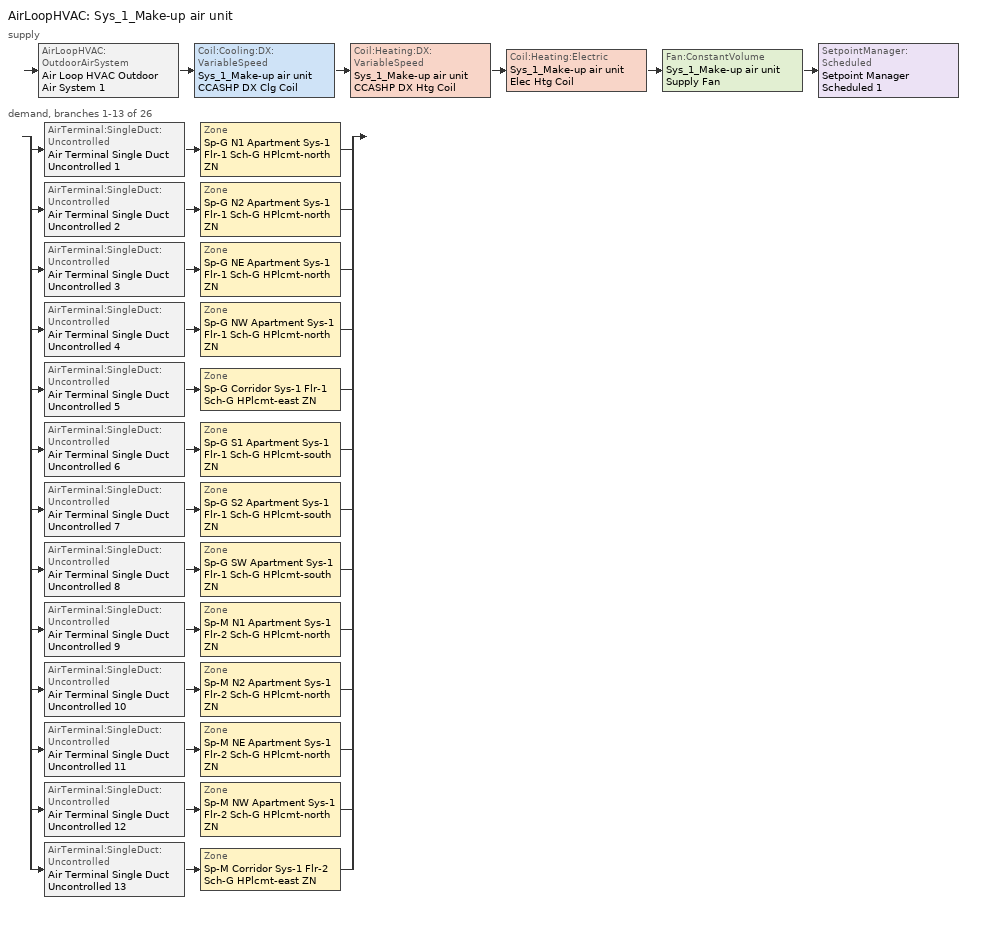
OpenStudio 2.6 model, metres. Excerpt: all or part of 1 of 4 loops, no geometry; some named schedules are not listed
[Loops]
AirLoopHVAC 'Sys_1_Make-up air unit'
 supply: AirLoopHVAC:OutdoorAirSystem 'Air Loop HVAC Outdoor Air System 1' > Coil:Cooling:DX:VariableSpeed 'Sys_1_Make-up air unit CCASHP DX Clg Coil' > Coil:Heating:DX:VariableSpeed 'Sys_1_Make-up air unit CCASHP DX Htg Coil' > Coil:Heating:Electric 'Sys_1_Make-up air unit Elec Htg Coil' > Fan:ConstantVolume 'Sys_1_Make-up air unit Supply Fan' > SetpointManager:Scheduled 'Setpoint Manager Scheduled 1'
 demand, branches 1-13 of 26: split
  | AirTerminal:SingleDuct:Uncontrolled 'Air Terminal Single Duct Uncontrolled 1' > Zone 'Sp-G N1 Apartment Sys-1 Flr-1 Sch-G HPlcmt-north ZN'
  | AirTerminal:SingleDuct:Uncontrolled 'Air Terminal Single Duct Uncontrolled 2' > Zone 'Sp-G N2 Apartment Sys-1 Flr-1 Sch-G HPlcmt-north ZN'
  | AirTerminal:SingleDuct:Uncontrolled 'Air Terminal Single Duct Uncontrolled 3' > Zone 'Sp-G NE Apartment Sys-1 Flr-1 Sch-G HPlcmt-north ZN'
  | AirTerminal:SingleDuct:Uncontrolled 'Air Terminal Single Duct Uncontrolled 4' > Zone 'Sp-G NW Apartment Sys-1 Flr-1 Sch-G HPlcmt-north ZN'
  | AirTerminal:SingleDuct:Uncontrolled 'Air Terminal Single Duct Uncontrolled 5' > Zone 'Sp-G Corridor Sys-1 Flr-1 Sch-G HPlcmt-east ZN'
  | AirTerminal:SingleDuct:Uncontrolled 'Air Terminal Single Duct Uncontrolled 6' > Zone 'Sp-G S1 Apartment Sys-1 Flr-1 Sch-G HPlcmt-south ZN'
  | AirTerminal:SingleDuct:Uncontrolled 'Air Terminal Single Duct Uncontrolled 7' > Zone 'Sp-G S2 Apartment Sys-1 Flr-1 Sch-G HPlcmt-south ZN'
  | AirTerminal:SingleDuct:Uncontrolled 'Air Terminal Single Duct Uncontrolled 8' > Zone 'Sp-G SW Apartment Sys-1 Flr-1 Sch-G HPlcmt-south ZN'
  | AirTerminal:SingleDuct:Uncontrolled 'Air Terminal Single Duct Uncontrolled 9' > Zone 'Sp-M N1 Apartment Sys-1 Flr-2 Sch-G HPlcmt-north ZN'
  | AirTerminal:SingleDuct:Uncontrolled 'Air Terminal Single Duct Uncontrolled 10' > Zone 'Sp-M N2 Apartment Sys-1 Flr-2 Sch-G HPlcmt-north ZN'
  | AirTerminal:SingleDuct:Uncontrolled 'Air Terminal Single Duct Uncontrolled 11' > Zone 'Sp-M NE Apartment Sys-1 Flr-2 Sch-G HPlcmt-north ZN'
  | AirTerminal:SingleDuct:Uncontrolled 'Air Terminal Single Duct Uncontrolled 12' > Zone 'Sp-M NW Apartment Sys-1 Flr-2 Sch-G HPlcmt-north ZN'
  | AirTerminal:SingleDuct:Uncontrolled 'Air Terminal Single Duct Uncontrolled 13' > Zone 'Sp-M Corridor Sys-1 Flr-2 Sch-G HPlcmt-east ZN'
[Sizing:Zone] Zone Cooling Design Supply Air Temperature Input Method=SupplyAirTemperature; Zone Cooling Design Supply Air Temperature {C}=13; Zone Cooling Design Supply Air Temperature Difference {deltaC}=11.11; Zone Heating Design Supply Air Temperature Input Method=SupplyAirTemperature; Zone Heating Design Supply Air Temperature {C}=43; Zone Heating Design Supply Air Temperature Difference {deltaC}=11.11; Zone Cooling Design Supply Air Humidity Ratio {kg-H2O/kg-air}=0.0085; Zone Heating Design Supply Air Humidity Ratio {kg-H2O/kg-air}=0.008; Zone Heating Sizing Factor=1.3; Zone Cooling Sizing Factor=1.1; Cooling Design Air Flow Method=DesignDay; Heating Design Air Flow Method=DesignDay; Account for Dedicated Outdoor Air System=No; Dedicated Outdoor Air System Control Strategy=NeutralSupplyAir; Dedicated Outdoor Air Low Setpoint Temperature for Design {C}=autosize; Dedicated Outdoor Air High Setpoint Temperature for Design {C}=autosize
Sp-G N1 Apartment Sys-1 Flr-1 Sch-G HPlcmt-north ZN; Sp-G N2 Apartment Sys-1 Flr-1 Sch-G HPlcmt-north ZN; Sp-G NE Apartment Sys-1 Flr-1 Sch-G HPlcmt-north ZN; Sp-G NW Apartment Sys-1 Flr-1 Sch-G HPlcmt-north ZN; Sp-G Corridor Sys-1 Flr-1 Sch-G HPlcmt-east ZN; Sp-G S1 Apartment Sys-1 Flr-1 Sch-G HPlcmt-south ZN; Sp-G S2 Apartment Sys-1 Flr-1 Sch-G HPlcmt-south ZN; Sp-G SW Apartment Sys-1 Flr-1 Sch-G HPlcmt-south ZN; Sp-M N1 Apartment Sys-1 Flr-2 Sch-G HPlcmt-north ZN; Sp-M N2 Apartment Sys-1 Flr-2 Sch-G HPlcmt-north ZN; Sp-M NE Apartment Sys-1 Flr-2 Sch-G HPlcmt-north ZN; Sp-M NW Apartment Sys-1 Flr-2 Sch-G HPlcmt-north ZN; Sp-M Corridor Sys-1 Flr-2 Sch-G HPlcmt-east ZN
[Zone equipment]
Sp-G N1 Apartment Sys-1 Flr-1 Sch-G HPlcmt-north ZN: Sp-G N1 Apartment Sys-1 Flr-1 Sch-G HPlcmt-north ZN PTAC, Air Terminal Single Duct Uncontrolled 1, Sp-G N1 Apartment Sys-1 Flr-1 Sch-G HPlcmt-north ZN Elec Baseboard
Sp-G N2 Apartment Sys-1 Flr-1 Sch-G HPlcmt-north ZN: Sp-G N2 Apartment Sys-1 Flr-1 Sch-G HPlcmt-north ZN PTAC, Air Terminal Single Duct Uncontrolled 2, Sp-G N2 Apartment Sys-1 Flr-1 Sch-G HPlcmt-north ZN Elec Baseboard
Sp-G NE Apartment Sys-1 Flr-1 Sch-G HPlcmt-north ZN: Sp-G NE Apartment Sys-1 Flr-1 Sch-G HPlcmt-north ZN PTAC, Air Terminal Single Duct Uncontrolled 3, Sp-G NE Apartment Sys-1 Flr-1 Sch-G HPlcmt-north ZN Elec Baseboard
Sp-G NW Apartment Sys-1 Flr-1 Sch-G HPlcmt-north ZN: Sp-G NW Apartment Sys-1 Flr-1 Sch-G HPlcmt-north ZN PTAC, Air Terminal Single Duct Uncontrolled 4, Sp-G NW Apartment Sys-1 Flr-1 Sch-G HPlcmt-north ZN Elec Baseboard
Sp-G Corridor Sys-1 Flr-1 Sch-G HPlcmt-east ZN: Sp-G Corridor Sys-1 Flr-1 Sch-G HPlcmt-east ZN PTAC, Air Terminal Single Duct Uncontrolled 5, Sp-G Corridor Sys-1 Flr-1 Sch-G HPlcmt-east ZN Elec Baseboard
Sp-G S1 Apartment Sys-1 Flr-1 Sch-G HPlcmt-south ZN: Sp-G S1 Apartment Sys-1 Flr-1 Sch-G HPlcmt-south ZN PTAC, Air Terminal Single Duct Uncontrolled 6, Sp-G S1 Apartment Sys-1 Flr-1 Sch-G HPlcmt-south ZN Elec Baseboard
Sp-G S2 Apartment Sys-1 Flr-1 Sch-G HPlcmt-south ZN: Sp-G S2 Apartment Sys-1 Flr-1 Sch-G HPlcmt-south ZN PTAC, Air Terminal Single Duct Uncontrolled 7, Sp-G S2 Apartment Sys-1 Flr-1 Sch-G HPlcmt-south ZN Elec Baseboard
Sp-G SW Apartment Sys-1 Flr-1 Sch-G HPlcmt-south ZN: Sp-G SW Apartment Sys-1 Flr-1 Sch-G HPlcmt-south ZN PTAC, Air Terminal Single Duct Uncontrolled 8, Sp-G SW Apartment Sys-1 Flr-1 Sch-G HPlcmt-south ZN Elec Baseboard
Sp-M N1 Apartment Sys-1 Flr-2 Sch-G HPlcmt-north ZN: Sp-M N1 Apartment Sys-1 Flr-2 Sch-G HPlcmt-north ZN PTAC, Air Terminal Single Duct Uncontrolled 9, Sp-M N1 Apartment Sys-1 Flr-2 Sch-G HPlcmt-north ZN Elec Baseboard
Sp-M N2 Apartment Sys-1 Flr-2 Sch-G HPlcmt-north ZN: Sp-M N2 Apartment Sys-1 Flr-2 Sch-G HPlcmt-north ZN PTAC, Air Terminal Single Duct Uncontrolled 10, Sp-M N2 Apartment Sys-1 Flr-2 Sch-G HPlcmt-north ZN Elec Baseboard
Sp-M NE Apartment Sys-1 Flr-2 Sch-G HPlcmt-north ZN: Sp-M NE Apartment Sys-1 Flr-2 Sch-G HPlcmt-north ZN PTAC, Air Terminal Single Duct Uncontrolled 11, Sp-M NE Apartment Sys-1 Flr-2 Sch-G HPlcmt-north ZN Elec Baseboard
Sp-M NW Apartment Sys-1 Flr-2 Sch-G HPlcmt-north ZN: Sp-M NW Apartment Sys-1 Flr-2 Sch-G HPlcmt-north ZN PTAC, Air Terminal Single Duct Uncontrolled 12, Sp-M NW Apartment Sys-1 Flr-2 Sch-G HPlcmt-north ZN Elec Baseboard
Sp-M Corridor Sys-1 Flr-2 Sch-G HPlcmt-east ZN: Sp-M Corridor Sys-1 Flr-2 Sch-G HPlcmt-east ZN PTAC, Air Terminal Single Duct Uncontrolled 13, Sp-M Corridor Sys-1 Flr-2 Sch-G HPlcmt-east ZN Elec Baseboard
[AirLoopHVAC]
Sys_1_Make-up air unit: Availability Schedule=Sys_1_Make-up air unit Occ Sch; Design Supply Air Flow Rate {m3/s}=AutoSize
[Sizing:System]
Sys_1_Make-up air unit: Type of Load to Size On=VentilationRequirement; Design Outdoor Air Flow Rate {m3/s}=Autosize; Minimum System Air Flow Ratio=1; Preheat Design Temperature {C}=7; Preheat Design Humidity Ratio {kg-H2O/kg-Air}=0.008; Precool Design Temperature {C}=13; Precool Design Humidity Ratio {kg-H2O/kg-Air}=0.008; Central Cooling Design Supply Air Temperature {C}=13; Central Heating Design Supply Air Temperature {C}=43; Sizing Option=NonCoincident; 100% Outdoor Air in Cooling=Yes; 100% Outdoor Air in Heating=Yes; Central Cooling Design Supply Air Humidity Ratio {kg-H2O/kg-Air}=0.0085; Central Heating Design Supply Air Humidity Ratio {kg-H2O/kg-Air}=0.008; Cooling Design Air Flow Method=DesignDay; Cooling Design Air Flow Rate {m3/s}=0; Heating Design Air Flow Method=DesignDay; Heating Design Air Flow Rate {m3/s}=0; System Outdoor Air Method=ZoneSum; Zone Maximum Outdoor Air Fraction=1; Cooling Supply Air Flow Rate Per Floor Area {m3/s-m2}=0.00996765; Cooling Fraction of Autosized Cooling Supply Air Flow Rate=1; Cooling Supply Air Flow Rate Per Unit Cooling Capacity {m3/s-W}=3.94755e-05; Heating Supply Air Flow Rate Per Floor Area {m3/s-m2}=0.00996765; Heating Fraction of Autosized Heating Supply Air Flow Rate=1; Heating Fraction of Autosized Cooling Supply Air Flow Rate=1; Heating Supply Air Flow Rate Per Unit Heating Capacity {m3/s-W}=3.15882e-05; Cooling Design Capacity Method=CoolingDesignCapacity; Cooling Design Capacity {W}=autosize; Cooling Design Capacity Per Floor Area {W/m2}=234.7; Fraction of Autosized Cooling Design Capacity=1; Heating Design Capacity Method=HeatingDesignCapacity; Heating Design Capacity {W}=autosize; Heating Design Capacity Per Floor Area {W/m2}=157; Fraction of Autosized Heating Design Capacity=1; Central Cooling Capacity Control Method=OnOff
[Controller:OutdoorAir]
Controller Outdoor Air 1: Minimum Outdoor Air Flow Rate {m3/s}=autosize; Maximum Outdoor Air Flow Rate {m3/s}=Autosize; Economizer Control Type=DifferentialEnthalpy; Economizer Control Action Type=ModulateFlow; Lockout Type=NoLockout; Minimum Limit Type=FixedMinimum; Minimum Outdoor Air Schedule=Sys_1_Make-up air unit Occ Sch; Controller Mechanical Ventilation=Controller Mechanical Ventilation 1; High Humidity Control=No; Heat Recovery Bypass Control Type=BypassWhenWithinEconomizerLimits
[Controller:MechanicalVentilation]
Controller Mechanical Ventilation 1: Availability Schedule=Always On Discrete; System Outdoor Air Method=ZoneSum
[AirLoopHVAC:OutdoorAirSystem]
Air Loop HVAC Outdoor Air System 1: Controller=Controller Outdoor Air 1
[SetpointManager:Scheduled]
Setpoint Manager Scheduled 1: Control Variable=Temperature; Schedule=Makeup-Air Unit Supply Air Temp
[Coil:Heating:Electric]
Name | Availability Schedule
Coil Heating Electric 1; Coil Heating Electric 2; Coil Heating Electric 3; Coil Heating Electric 4; Coil Heating Electric 5; Coil Heating Electric 6; Coil Heating Electric 7; Coil Heating Electric 8; Coil Heating Electric 9; Coil Heating Electric 10; Coil Heating Electric 11; Coil Heating Electric 12; Coil Heating Electric 13 | ON_OFF_ALWAYS_OFF
Sys_1_Make-up air unit Elec Htg Coil | Always On Discrete
[Coil:Cooling:DX:SingleSpeed] Availability Schedule=Always On Discrete; Rated Total Cooling Capacity {W}=autosize; Rated Sensible Heat Ratio=autosize; Rated Air Flow Rate {m3/s}=autosize; Rated Evaporator Fan Power Per Volume Flow Rate {W/(m3/s)}=773.3; Total Cooling Capacity Function of Temperature Curve=DXCOOL-NECB2011-REF-CAPFT; Total Cooling Capacity Function of Flow Fraction Curve=DXCOOL-NECB2011-REF-CAPFFLOW; Energy Input Ratio Function of Temperature Curve=DXCOOL-NECB2011-REF-COOLEIRFT; Energy Input Ratio Function of Flow Fraction Curve=DXCOOL-NECB2011-REF-COOLEIRFFLOW; Part Load Fraction Correlation Curve=DXCOOL-NECB2011-REF-COOLPLFFPLR; Condenser Type=AirCooled; Evaporative Condenser Effectiveness=0; Evaporative Condenser Air Flow Rate {m3/s}=Autosize; Evaporative Condenser Pump Rated Power Consumption {W}=Autosize; Crankcase Heater Capacity {W}=0; Maximum Outdoor Dry-Bulb Temperature for Crankcase Heater Operation {C}=0; Basin Heater Capacity {W/K}=0; Basin Heater Setpoint Temperature {C}=10
Name | Rated COP {W/W}
Coil Cooling DX Single Speed 2 6kBtu/hr 11.0EER | 3.72638
Coil Cooling DX Single Speed 3 6kBtu/hr 11.0EER | 3.72607
Coil Cooling DX Single Speed 4 16kBtu/hr 9.3EER | 3.15686
Coil Cooling DX Single Speed 5 16kBtu/hr 9.3EER | 3.15697
Coil Cooling DX Single Speed 6 7kBtu/hr 10.9EER | 3.69612
Coil Cooling DX Single Speed 7 10kBtu/hr 10.3EER | 3.49527
Coil Cooling DX Single Speed 8 10kBtu/hr 10.3EER | 3.48058
Coil Cooling DX Single Speed 9 17kBtu/hr 9.3EER | 3.15771
Coil Cooling DX Single Speed 10 7kBtu/hr 11.0EER | 3.72601
Coil Cooling DX Single Speed 11 7kBtu/hr 11.0EER | 3.72676
Coil Cooling DX Single Speed 12 17kBtu/hr 9.3EER | 3.15762
Coil Cooling DX Single Speed 13 18kBtu/hr 9.3EER | 3.15807
Coil Cooling DX Single Speed 14 8kBtu/hr 10.7EER | 3.62554
[Fan:ConstantVolume] Availability Schedule=Always On Discrete; Fan Efficiency=0.39975; Pressure Rise {Pa}=640; Maximum Flow Rate {m3/s}=AutoSize; Motor Efficiency=0.615
Fan Constant Volume 2; Fan Constant Volume 3; Fan Constant Volume 4; Fan Constant Volume 5; Fan Constant Volume 6; Fan Constant Volume 7; Fan Constant Volume 8; Fan Constant Volume 9; Fan Constant Volume 10; Fan Constant Volume 11; Fan Constant Volume 12; Fan Constant Volume 13; Fan Constant Volume 14; Sys_1_Make-up air unit Supply Fan
[ZoneHVAC:PackagedTerminalAirConditioner] Availability Schedule=Always On Discrete; Supply Air Flow Rate During Cooling Operation {m3/s}=Autosize; Supply Air Flow Rate During Heating Operation {m3/s}=Autosize; Supply Air Flow Rate When No Cooling or Heating is Needed {m3/s}=Autosize; Outdoor Air Flow Rate During Cooling Operation {m3/s}=1e-05; Outdoor Air Flow Rate During Heating Operation {m3/s}=1e-05; Outdoor Air Flow Rate When No Cooling or Heating is Needed {m3/s}=1e-05; Fan Placement=DrawThrough
Name | Supply Air Fan | Heating Coil | Cooling Coil
Sp-G N1 Apartment Sys-1 Flr-1 Sch-G HPlcmt-north ZN PTAC | Fan Constant Volume 2 | Coil Heating Electric 1 | Coil Cooling DX Single Speed 2 6kBtu/hr 11.0EER
Sp-G N2 Apartment Sys-1 Flr-1 Sch-G HPlcmt-north ZN PTAC | Fan Constant Volume 3 | Coil Heating Electric 2 | Coil Cooling DX Single Speed 3 6kBtu/hr 11.0EER
Sp-G NE Apartment Sys-1 Flr-1 Sch-G HPlcmt-north ZN PTAC | Fan Constant Volume 4 | Coil Heating Electric 3 | Coil Cooling DX Single Speed 4 16kBtu/hr 9.3EER
Sp-G NW Apartment Sys-1 Flr-1 Sch-G HPlcmt-north ZN PTAC | Fan Constant Volume 5 | Coil Heating Electric 4 | Coil Cooling DX Single Speed 5 16kBtu/hr 9.3EER
Sp-G Corridor Sys-1 Flr-1 Sch-G HPlcmt-east ZN PTAC | Fan Constant Volume 6 | Coil Heating Electric 5 | Coil Cooling DX Single Speed 6 7kBtu/hr 10.9EER
Sp-G S1 Apartment Sys-1 Flr-1 Sch-G HPlcmt-south ZN PTAC | Fan Constant Volume 7 | Coil Heating Electric 6 | Coil Cooling DX Single Speed 7 10kBtu/hr 10.3EER
Sp-G S2 Apartment Sys-1 Flr-1 Sch-G HPlcmt-south ZN PTAC | Fan Constant Volume 8 | Coil Heating Electric 7 | Coil Cooling DX Single Speed 8 10kBtu/hr 10.3EER
Sp-G SW Apartment Sys-1 Flr-1 Sch-G HPlcmt-south ZN PTAC | Fan Constant Volume 9 | Coil Heating Electric 8 | Coil Cooling DX Single Speed 9 17kBtu/hr 9.3EER
Sp-M N1 Apartment Sys-1 Flr-2 Sch-G HPlcmt-north ZN PTAC | Fan Constant Volume 10 | Coil Heating Electric 9 | Coil Cooling DX Single Speed 10 7kBtu/hr 11.0EER
Sp-M N2 Apartment Sys-1 Flr-2 Sch-G HPlcmt-north ZN PTAC | Fan Constant Volume 11 | Coil Heating Electric 10 | Coil Cooling DX Single Speed 11 7kBtu/hr 11.0EER
Sp-M NE Apartment Sys-1 Flr-2 Sch-G HPlcmt-north ZN PTAC | Fan Constant Volume 12 | Coil Heating Electric 11 | Coil Cooling DX Single Speed 12 17kBtu/hr 9.3EER
Sp-M NW Apartment Sys-1 Flr-2 Sch-G HPlcmt-north ZN PTAC | Fan Constant Volume 13 | Coil Heating Electric 12 | Coil Cooling DX Single Speed 13 18kBtu/hr 9.3EER
Sp-M Corridor Sys-1 Flr-2 Sch-G HPlcmt-east ZN PTAC | Fan Constant Volume 14 | Coil Heating Electric 13 | Coil Cooling DX Single Speed 14 8kBtu/hr 10.7EER
[AirTerminal:SingleDuct:Uncontrolled] Availability Schedule=Always On Discrete; Maximum Air Flow Rate {m3/s}=AutoSize
Air Terminal Single Duct Uncontrolled 1; Air Terminal Single Duct Uncontrolled 2; Air Terminal Single Duct Uncontrolled 3; Air Terminal Single Duct Uncontrolled 4; Air Terminal Single Duct Uncontrolled 5; Air Terminal Single Duct Uncontrolled 6; Air Terminal Single Duct Uncontrolled 7; Air Terminal Single Duct Uncontrolled 8; Air Terminal Single Duct Uncontrolled 9; Air Terminal Single Duct Uncontrolled 10; Air Terminal Single Duct Uncontrolled 11; Air Terminal Single Duct Uncontrolled 12; Air Terminal Single Duct Uncontrolled 13
[Coil:Cooling:DX:VariableSpeed]
Sys_1_Make-up air unit CCASHP DX Clg Coil: Nominal Speed Level=1; Gross Rated Total Cooling Capacity At Selected Nominal Speed Level {W}=43076.6; Rated Air Flow Rate At Selected Nominal Speed Level {m3/s}=autosize; Nominal Time for Condensate to Begin Leaving the Coil {s}=0; Initial Moisture Evaporation Rate Divided by Steady-State AC Latent Capacity=0; Energy Part Load Fraction Curve=Mitsubishi Hyper Heating VRF CPLFFPLR curve 1; Condenser Type=AirCooled; Evaporative Condenser Pump Rated Power Consumption {W}=0; Crankcase Heater Capacity {W}=1e-06; Maximum Outdoor Dry-Bulb Temperature for Crankcase Heater Operation {C}=10; Basin Heater Capacity {W/K}=1e-06; Basin Heater Setpoint Temperature {C}=2
[Coil:Heating:DX:VariableSpeed]
Sys_1_Make-up air unit CCASHP DX Htg Coil: Nominal Speed Level=1; Rated Heating Capacity At Selected Nominal Speed Level {W}=43076.6; Rated Air Flow Rate At Selected Nominal Speed Level {m3/s}=autosize; Energy Part Load Fraction Curve=Mitsubishi Hyper Heating VRF HPLFFPLR curve 1; Minimum Outdoor Dry-Bulb Temperature for Compressor Operation {C}=-20; Maximum Outdoor Dry-Bulb Temperature for Defrost Operation {C}=5; Crankcase Heater Capacity {W}=1e-06; Maximum Outdoor Dry-Bulb Temperature for Crankcase Heater Operation {C}=10; Defrost Strategy=resistive; Defrost Control=timed; Defrost Time Period Fraction=0; Resistive Defrost Heater Capacity {W}=1e-06
[ZoneHVAC:Baseboard:Convective:Electric] Availability Schedule=Always On Discrete; Efficiency=1
Name | Nominal Capacity {W}
Sp-G N1 Apartment Sys-1 Flr-1 Sch-G HPlcmt-north ZN Elec Baseboard | 2153.86
Sp-G N2 Apartment Sys-1 Flr-1 Sch-G HPlcmt-north ZN Elec Baseboard | 2153.4
Sp-G NE Apartment Sys-1 Flr-1 Sch-G HPlcmt-north ZN Elec Baseboard | 2961.49
Sp-G NW Apartment Sys-1 Flr-1 Sch-G HPlcmt-north ZN Elec Baseboard | 2973.36
Sp-G Corridor Sys-1 Flr-1 Sch-G HPlcmt-east ZN Elec Baseboard | 3055.77
Sp-G S1 Apartment Sys-1 Flr-1 Sch-G HPlcmt-south ZN Elec Baseboard | 2135.44
Sp-G S2 Apartment Sys-1 Flr-1 Sch-G HPlcmt-south ZN Elec Baseboard | 2155.91
Sp-G SW Apartment Sys-1 Flr-1 Sch-G HPlcmt-south ZN Elec Baseboard | 2954.73
Sp-M N1 Apartment Sys-1 Flr-2 Sch-G HPlcmt-north ZN Elec Baseboard | 4974.71
Sp-M N2 Apartment Sys-1 Flr-2 Sch-G HPlcmt-north ZN Elec Baseboard | 4973.04
Sp-M NE Apartment Sys-1 Flr-2 Sch-G HPlcmt-north ZN Elec Baseboard | 6921.85
Sp-M NW Apartment Sys-1 Flr-2 Sch-G HPlcmt-north ZN Elec Baseboard | 6951.79
Sp-M Corridor Sys-1 Flr-2 Sch-G HPlcmt-east ZN Elec Baseboard | 6545.21
[Schedule:Ruleset]
Name | Default Day Schedule | Summer Design Day Schedule | Winter Design Day Schedule
ON_OFF_ALWAYS_OFF | Schedule Day 3
Makeup-Air Unit Supply Air Temp | Makeup Air Unit Supply Air Temp Default
Sys_1_Make-up air unit Occ Sch | Sys_1_Make-up air unit Occ Sch Default | Sys_1_Make-up air unit Occ Sch Summer Design Day | Sys_1_Make-up air unit Occ Sch Winter Design Day
[Schedule:Day]
Schedule Day 3: 1, 0, 0, 2, 0, 0, 3, 0, 0, 4, 0, 0, 5, 0, 0, 6, 0, 0, 7, 0, 0, 8, 0, 0, 9, 0, 0, 10, 0, 0, 11, 0, 0, 12, 0, 0, 13, 0, 0, 14, 0, 0, 15, 0, 0, 16, 0, 0, 17, 0, 0, 18, 0, 0, 19, 0, 0, 20, 0, 0, 21, 0, 0, 22, 0, 0, 23, 0, 0, 24, 0, 0
Makeup Air Unit Supply Air Temp Default: 24, 0, 20
Sys_1_Make-up air unit Occ Sch Default; Sys_1_Make-up air unit Occ Sch Winter Design Day; Sys_1_Make-up air unit Occ Sch Summer Design Day: 24, 0, 1
[Schedule:Rule] Date Specification Type=DateRange; Start Month=1; Start Day=1; End Month=12
Name | Schedule Ruleset | Rule Order | Day Schedule | Apply Sunday | Apply Monday | Apply Tuesday | Apply Wednesday | Apply Thursday | Apply Friday | Apply Saturday | End Day
wkdON_OFF_ALWAYS_OFF rule | ON_OFF_ALWAYS_OFF | 2 | wkdON_OFF_ALWAYS_OFF 1 | No | Yes | Yes | Yes | Yes | Yes | No | 31
satON_OFF_ALWAYS_OFFrule | ON_OFF_ALWAYS_OFF | 1 | satON_OFF_ALWAYS_OFF 1 | No | No | No | No | No | No | Yes | 31
sunON_OFF_ALWAYS_OFFrule | ON_OFF_ALWAYS_OFF | 0 | sunON_OFF_ALWAYS_OFF 1 | Yes | No | No | No | No | No | No | 31
Sys_1_Make-up air unit Occ Sch Monday Rule | Sys_1_Make-up air unit Occ Sch | 6 | Sys_1_Make-up air unit Occ Sch Monday |  | Yes |  |  |  |  |  | 25
Sys_1_Make-up air unit Occ Sch Tuesday Rule | Sys_1_Make-up air unit Occ Sch | 5 | Sys_1_Make-up air unit Occ Sch Tuesday |  |  | Yes |  |  |  |  | 26
Sys_1_Make-up air unit Occ Sch Wednesday Rule | Sys_1_Make-up air unit Occ Sch | 4 | Sys_1_Make-up air unit Occ Sch Wednesday |  |  |  | Yes |  |  |  | 27
Sys_1_Make-up air unit Occ Sch Thursday Rule | Sys_1_Make-up air unit Occ Sch | 3 | Sys_1_Make-up air unit Occ Sch Thursday |  |  |  |  | Yes |  |  | 28
Sys_1_Make-up air unit Occ Sch Friday Rule | Sys_1_Make-up air unit Occ Sch | 2 | Sys_1_Make-up air unit Occ Sch Friday |  |  |  |  |  | Yes |  | 29
Sys_1_Make-up air unit Occ Sch Saturday Rule | Sys_1_Make-up air unit Occ Sch | 1 | Sys_1_Make-up air unit Occ Sch Saturday |  |  |  |  |  |  | Yes | 30
Sys_1_Make-up air unit Occ Sch Sunday Rule | Sys_1_Make-up air unit Occ Sch | 0 | Sys_1_Make-up air unit Occ Sch Sunday | Yes |  |  |  |  |  |  | 31
[Schedule:Constant]
Always On Discrete: Value=1
[Curve:Biquadratic] Minimum Value of x=13; Maximum Value of x=24; Minimum Value of y=24; Maximum Value of y=46
Name | Coefficient1 Constant | Coefficient2 x | Coefficient3 x**2 | Coefficient4 y | Coefficient5 y**2 | Coefficient6 x*y
DXCOOL-NECB2011-REF-CAPFT | 0.867905 | 0.0142459 | 0.00055436 | -0.0075575 | 3.3e-05 | -0.0001918
DXCOOL-NECB2011-REF-COOLEIRFT | 0.116936 | 0.0284933 | -0.0004112 | 0.0214108 | 0.00016103 | -0.0006791
[Curve:Quadratic] Coefficient1 Constant=1; Coefficient2 x=0; Coefficient3 x**2=0; Minimum Value of x=0; Maximum Value of x=1
DXCOOL-NECB2011-REF-CAPFFLOW; DXCOOL-NECB2011-REF-COOLEIRFFLOW
[Curve:Cubic]
DXCOOL-NECB2011-REF-COOLPLFFPLR: Coefficient1 Constant=0.0277; Coefficient2 x=4.9151; Coefficient3 x**2=-8.184; Coefficient4 x**3=4.2702; Minimum Value of x=0.7; Maximum Value of x=1
[Table:MultiVariableLookup]
Mitsubishi Hyper Heating VRF CPLFFPLR curve 1: LinearInterpolationOfTable, 2, cubic, SingleLineIndependentVariableWithMatrix, 1, 0, 1, Dimensionless, Dimensionless, 1, 0.1, 0.865, 0.2, 0.88, 0.3, 0.895, 0.4, 0.91, 0.5, 1.154, 0.6, 1.144, 0.7, 1.119, 0.8, 1.087, 0.9, 1.052, 1, 1.015
Mitsubishi Hyper Heating VRF HPLFFPLR curve 1: LinearInterpolationOfTable, 2, cubic, SingleLineIndependentVariableWithMatrix, 1, 0, 1, Dimensionless, Dimensionless, 1, 0.1, 0.865, 0.2, 0.88, 0.3, 0.895, 0.4, 0.91, 0.5, 0.856226, 0.6, 0.918821, 0.7, 0.958967, 0.8, 0.983081, 0.9, 0.996186, 1, 1.00203
